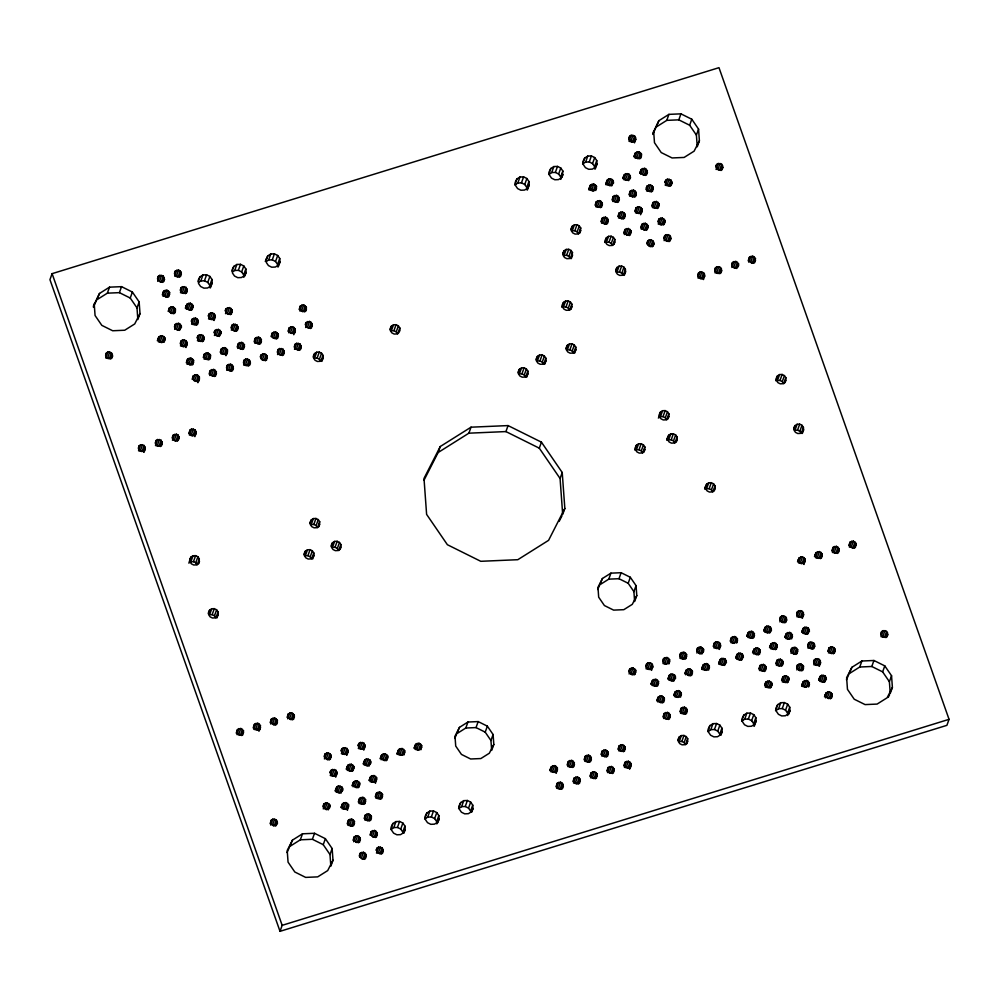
<?xml version="1.0" encoding="UTF-8"?>
<svg xmlns="http://www.w3.org/2000/svg" width="999" height="999" viewBox="0 0 999 999"><rect width="100%" height="100%" fill="white"/><g stroke="black" fill="none" stroke-linecap="round" stroke-linejoin="round"><path stroke-width="1.5" d="M52.098 273.664L49.95 279.67L280.02 931.33L946.902 725.336L949.05 719.33L718.98 67.67L52.098 273.664L282.168 925.336L280.02 931.33M93.357 306.231L99.5 293.456L109.503 287.163L121.541 286.651L132.392 292.045L139.148 301.898L139.997 313.574L137.85 319.568L137 307.892L139.148 301.898M93.394 307.23L99.5 293.456M97.353 299.45L107.355 293.169L109.503 287.163M107.355 293.169L119.393 292.645L121.541 286.651M105.582 355.357L106.443 352.959L107.954 351.998L111.413 352.747L112.575 356.006L111.713 358.404M107.954 351.998L105.807 358.004L109.278 358.741L111.413 352.747M107.63 357.917L109.778 351.923M137 307.892L130.245 298.039L132.392 292.045M110.727 359.028L112.437 354.233M157.48 278.696L158.341 276.298L159.852 275.349L163.312 276.086L164.473 279.345L163.611 281.743M157.705 281.343L159.852 275.349M161.676 275.274L159.528 281.268L161.176 282.08L163.312 276.086M162.625 282.38L164.335 277.572M162.313 294.805L163.599 291.209L166.933 290.172L169.605 292.482L168.868 296.653M163.399 295.055L165.11 290.259M162.974 296.253L164.785 296.179L166.933 290.172M174.425 273.464L175.287 271.066L178.621 270.03L181.294 272.34L180.557 276.511M168.581 290.996L166.433 296.99L164.785 296.179M176.798 270.117L174.663 276.111L178.122 276.848L180.27 270.854M167.882 297.277L169.605 292.482M176.473 276.024L178.621 270.03M179.57 277.135L181.294 272.34M157.33 340.696L158.991 336.725L162.325 335.689L164.997 337.999L164.261 342.17M157.705 340.322L158.991 336.725M168.157 311.376L169.455 307.767L172.79 306.743L175.449 309.053L174.725 313.211M160.502 335.776L158.354 341.77L161.826 342.507L163.973 336.513M169.243 311.613L170.966 306.818M160.177 341.683L162.325 335.689M172.79 306.743L170.642 312.737L172.278 313.549L174.425 307.555M180.282 290.022L181.144 287.625L182.655 286.676L186.114 287.412L187.275 290.672L186.413 293.069M182.655 286.676L180.507 292.67L183.966 293.406L186.114 287.412M163.699 341.596L164.997 337.999M173.739 313.848L175.449 309.053M182.33 292.595L184.478 286.601M185.427 293.706L187.138 288.911M174.438 326.735L175.3 324.338L178.634 323.301L181.306 325.612L181.431 327.385L179.121 329.907L177.298 329.982L174.625 327.672L175.3 324.338M174.663 329.383L176.811 323.389M178.634 323.301L176.486 329.308L178.134 330.12L180.282 324.126M185.327 308.167L186.988 304.195L190.322 303.159L192.994 305.469L192.258 309.64M185.702 307.792L186.988 304.195M186.351 309.24L188.499 303.246M179.583 330.407L181.306 325.612M138.337 448.114L139.186 445.716L140.709 444.767L144.168 445.504L145.317 448.763L144.031 452.36M190.322 303.159L188.174 309.153L189.822 309.977L191.97 303.983M198.202 281.656L199.925 276.86L202.959 274.95L206.593 274.8L209.89 276.423L211.925 279.408L212.188 282.954L210.464 287.749M140.709 444.767L138.561 450.761L142.02 451.498L144.168 445.504M198.789 282.218L200.811 280.944L202.959 274.95M140.384 450.686L142.532 444.692M191.271 310.264L192.994 305.469M180.282 343.306L181.144 340.896L182.655 339.947L186.126 340.684L187.275 343.943L185.989 347.552M182.655 339.947L180.519 345.941L183.978 346.69L186.126 340.684M200.811 280.944L204.458 280.794L206.593 274.8M143.469 451.798L145.192 447.003M182.33 345.866L184.478 339.872M191.396 321.503L192.245 319.106L195.592 318.069L198.252 320.379L197.527 324.55M193.769 318.144L191.621 324.151L195.08 324.887L197.228 318.881M209.952 287.762L209.778 285.402L207.742 282.417L209.89 276.423M185.427 346.978L187.15 342.182M193.444 324.063L195.592 318.069M209.778 285.402L211.925 279.408M196.528 325.174L198.252 320.379M155.282 442.882L156.144 440.484L157.655 439.535L161.126 440.272L162.275 443.531L161.413 445.929M157.655 439.535L155.507 445.529L158.978 446.266L161.126 440.272M186.289 362.724L187.575 359.128L190.921 358.092L193.581 360.402L192.857 364.573M157.33 445.454L159.478 439.448M187.375 362.974L189.098 358.166M197.24 338.062L198.102 335.664L199.613 334.715L203.072 335.452L204.233 338.711L203.371 341.109M186.95 364.173L188.774 364.086L190.921 358.092M199.613 334.715L197.465 340.709L200.936 341.446L203.072 335.452M160.427 446.553L162.15 441.758M192.557 358.903L190.409 364.91L188.774 364.086M199.288 340.634L201.436 334.64M208.341 316.258L209.203 313.861L210.714 312.912L214.186 313.649L215.334 316.908L214.048 320.504M191.858 365.197L193.581 360.402M210.714 312.912L208.566 318.906L212.038 319.643L214.186 313.649M210.389 318.831L212.537 312.837M202.385 341.745L204.096 336.938M192.145 379.283L193.431 375.686L196.766 374.662L199.425 376.96L198.701 381.131M213.486 319.942L215.21 315.147M172.24 437.649L173.089 435.252L176.436 434.215L178.072 435.027L179.221 438.299L178.421 439.86L175.087 440.896L172.427 438.586L173.089 435.252M193.219 379.533L194.942 374.737M232.105 271.179L233.828 266.383L236.863 264.473L240.497 264.323L243.793 265.959L245.829 268.943L246.091 272.477L244.805 276.074M172.465 440.297L174.613 434.29M196.766 374.662L194.618 380.656L196.266 381.468L198.401 375.474M203.247 357.48L204.533 353.883L207.867 352.859L210.539 355.169L209.802 359.328M232.692 271.74L234.715 270.479L236.863 264.473M176.436 434.215L174.288 440.209L175.924 441.034L178.072 435.027M204.333 357.729L206.044 352.934M214.186 332.829L215.047 330.432L218.381 329.395L221.054 331.705L221.179 333.479L218.868 336.001L215.397 335.264L214.248 332.005L215.047 330.432M203.896 358.928L205.719 358.853L207.867 352.859M197.715 381.768L199.425 376.96M214.423 335.477L216.558 329.483M197.902 382.704L199.563 378.733M234.715 270.479L238.361 270.317L240.497 264.323M177.372 441.321L179.096 436.526M209.515 353.671L207.367 359.665L205.719 358.853M218.381 329.395L216.234 335.402L217.882 336.213L220.03 330.219M225.299 311.026L226.149 308.629L229.495 307.592L232.155 309.902L231.431 314.073M208.816 359.965L210.539 355.169M225.524 313.674L227.672 307.68M243.856 277.297L243.681 274.937L241.646 271.953L243.793 265.959M229.495 307.592L227.347 313.599L228.983 314.41L231.131 308.416M219.33 336.501L221.054 331.705M243.681 274.937L245.829 268.943M209.091 374.051L210.377 370.454L213.711 369.418L216.383 371.728L215.647 375.899M230.432 314.697L232.155 309.902M188.761 433.603L190.047 430.007L191.558 429.058L195.03 429.795L196.179 433.054L194.892 436.65M209.753 375.499L211.888 369.505M191.558 429.058L189.41 435.052L192.882 435.789L195.03 429.795M213.711 369.418L211.563 375.424L213.212 376.236L215.359 370.242M220.192 352.247L221.478 348.651L224.825 347.615L227.485 349.925L226.761 354.096M191.234 434.977L193.381 428.983M223.002 347.702L220.854 353.696L224.313 354.433L226.461 348.439M231.144 327.597L232.005 325.199L233.516 324.238L236.975 324.975L238.137 328.234L237.275 330.644M214.66 376.523L216.383 371.728M222.677 353.621L224.825 347.615M231.368 330.232L233.516 324.238M194.33 436.088L196.054 431.293M235.339 324.163L233.192 330.157L234.84 330.981L236.975 324.975M225.762 354.732L227.485 349.925M225.949 355.669L227.61 351.698M236.288 331.268L237.999 326.473M226.473 367.62L227.335 365.222L230.669 364.185L233.329 366.496L232.605 370.666M265.272 261.451L267.732 255.906L270.766 254.008L274.4 253.846L277.697 255.482L279.732 258.466L279.995 262L278.271 266.795M226.698 370.254L228.846 364.26M266.009 260.714L267.732 255.906M230.669 364.185L228.521 370.179L230.17 371.004L232.305 364.997M237.15 347.015L238.436 343.419L241.77 342.382L244.443 344.692L243.706 348.863M266.596 261.276L268.619 260.002L270.766 254.008M237.799 348.464L239.947 342.457M241.77 342.382L239.623 348.376L241.271 349.2L243.419 343.206M231.618 371.291L233.329 366.496M268.619 260.002L272.265 259.84L274.4 253.846M242.72 349.488L244.443 344.692M277.759 266.82L277.585 264.46L275.549 261.476L277.697 255.482M277.585 264.46L279.732 258.466M243.419 362.375L244.28 359.977L245.791 359.028L249.263 359.765L250.412 363.024L249.55 365.422M245.791 359.028L243.656 365.022L247.115 365.759L249.263 359.765M245.467 364.947L247.615 358.953M254.096 341.77L255.382 338.174L258.729 337.15L261.388 339.46L260.664 343.619M254.757 343.219L256.905 337.225M258.729 337.15L256.581 343.144L258.217 343.956L260.364 337.962M248.564 366.059L250.287 361.263M259.665 344.255L261.388 339.46M260.377 357.142L261.238 354.745L264.573 353.708L267.233 356.019L266.508 360.189M261.026 358.591L262.749 353.796M189.211 561.888L190.934 557.08L193.044 555.756L195.604 555.644L197.902 556.78L199.325 558.878L198.651 563.748M264.573 353.708L262.425 359.715L264.073 360.527L266.209 354.533M271.054 336.538L272.34 332.942L275.674 331.918L278.346 334.215L277.61 338.386M188.786 563.086L190.896 561.75L193.044 555.756M272.14 336.788L273.851 331.993M190.896 561.75L193.456 561.638L195.604 555.644M275.674 331.918L273.526 337.912L275.175 338.723L277.322 332.729M265.522 360.814L267.233 356.019M199.325 558.878L197.19 564.872L195.754 562.787L197.902 556.78M276.623 339.023L278.346 334.215M277.322 351.91L278.184 349.513L279.695 348.551L283.167 349.288L284.315 352.56L283.454 354.957M277.56 354.558L279.695 348.551M281.518 348.476L279.37 354.47L281.019 355.294L283.167 349.288M287.999 331.306L289.285 327.709L292.632 326.673L295.292 328.983L294.568 333.154M288.661 332.754L290.809 326.748M292.632 326.673L290.484 332.667L292.12 333.491L294.268 327.497M282.467 355.582L284.191 350.786M299.101 309.503L300.399 305.906L303.733 304.87L306.393 307.18L305.669 311.351M300.187 309.752L301.91 304.957M299.762 310.951L301.586 310.876L303.733 304.87M293.569 333.778L295.292 328.983M293.756 334.727L295.417 330.756M305.369 305.694L303.221 311.688L301.586 310.876M304.683 311.975L306.393 307.18M294.28 346.665L295.142 344.268L296.653 343.319L300.112 344.056L301.273 347.315L300.412 349.712M294.505 349.313L296.653 343.319M298.476 343.244L296.328 349.238L297.977 350.05L300.112 344.056M305.382 324.862L306.243 322.465L309.578 321.441L312.25 323.751L311.513 327.909M305.607 327.51L307.754 321.516M299.425 350.349L301.136 345.554M309.578 321.441L307.43 327.435L309.078 328.246L311.226 322.252M208.354 613.686L209.64 610.089L211.763 608.753L214.31 608.653L216.608 609.79L218.044 611.875L218.232 614.36L216.933 617.956M310.527 328.546L312.25 323.751M211.763 608.753L209.615 614.76L212.163 614.647L214.473 615.784L215.896 617.882L218.044 611.875M212.163 614.647L214.31 608.653M214.473 615.784L216.608 609.79M313.299 357.142L314.598 353.546L316.708 352.21L319.268 352.098L321.566 353.246L322.989 355.332L323.177 357.804L321.89 361.401M316.708 352.21L314.56 358.204L317.12 358.092L319.418 359.24L320.854 361.326L322.989 355.332M317.12 358.092L319.268 352.098M319.418 359.24L321.566 353.246M310.002 523.501L311.288 519.905L313.411 518.568L315.959 518.469L318.256 519.605L319.692 521.69L319.006 526.573M236.214 733.104L237.5 729.507L240.834 728.471L243.506 730.781L242.769 734.952M313.411 518.568L311.263 524.575L313.811 524.463L316.109 525.599L317.545 527.697L319.692 521.69M237.3 733.341L239.011 728.546M236.863 734.552L238.686 734.465L240.834 728.471M313.811 524.463L315.959 518.469M304.096 554.72L305.382 551.123L307.505 549.787L310.052 549.675L312.362 550.824L313.786 552.909L313.973 555.394L312.687 558.99M242.482 729.282L240.334 735.289L238.686 734.465M307.505 549.787L305.357 555.781L307.917 555.681L310.214 556.818L311.638 558.903L313.786 552.909M316.109 525.599L318.256 519.605M241.783 735.576L243.506 730.781M307.917 555.681L310.052 549.675M390.109 329.745L391.396 326.149L393.519 324.812L396.066 324.7L398.376 325.849L399.8 327.934L399.987 330.407L398.863 332.605L396.74 333.941L394.193 334.053L391.895 332.904L390.459 330.819L390.284 328.346L391.396 326.149M310.214 556.818L312.362 550.824M393.519 324.812L391.371 330.806L393.931 330.694L396.228 331.843L397.652 333.928L399.8 327.934M393.931 330.694L396.066 324.7M253.159 727.859L254.458 724.263L257.792 723.239L260.452 725.549L259.728 729.707M255.969 723.313L253.821 729.307L257.28 730.044L259.428 724.05M396.228 331.843L398.376 325.849M255.644 729.233L257.792 723.239M258.741 730.344L260.452 725.549M258.928 731.28L260.589 727.309M331.218 546.341L332.505 542.744L334.628 541.408L337.175 541.308L339.485 542.445L340.909 544.53L340.234 549.413M334.628 541.408L332.48 547.415L335.04 547.302L337.337 548.439L338.761 550.536L340.909 544.53M270.117 722.627L271.403 719.03L274.737 717.994L277.41 720.304L276.673 724.475M270.766 724.075L272.914 718.081M335.04 547.302L337.175 541.308M274.737 717.994L272.59 724L274.238 724.812L276.386 718.818M337.337 548.439L339.485 542.445M275.687 725.099L277.41 720.304M287.063 717.394L288.361 713.798L291.696 712.762L294.355 715.072L293.631 719.243M287.724 718.843L289.872 712.836M291.696 712.762L289.548 718.756L291.184 719.58L293.331 713.573M292.645 719.867L294.355 715.072M270.067 823.688L271.366 820.079L272.877 819.13L276.336 819.867L277.497 823.126L276.698 824.699L273.351 825.736L270.692 823.426L271.366 820.079M270.729 825.124L272.877 819.13M274.7 819.055L272.552 825.049L274.188 825.861L276.336 819.867M275.649 826.161L277.36 821.365M527.472 189.822L529.183 185.027L528.933 181.493L526.885 178.509L523.601 176.873L519.955 177.035L516.92 178.933L514.772 184.94L517.807 183.029L521.453 182.867L524.737 184.503L526.785 187.487L526.948 189.847M517.807 183.029L519.955 177.035M521.453 182.867L523.601 176.873M524.737 184.503L526.885 178.509M287.05 852.572L292.495 840.097L302.497 833.803L314.535 833.291L325.387 838.685L332.143 848.538L332.992 860.214L330.844 866.208L329.995 854.532L332.143 848.538M526.785 187.487L528.933 181.493M324.213 756.293L325.075 753.895L328.409 752.859L331.081 755.169L330.344 759.34M324.438 758.94L326.586 752.934M328.409 752.859L326.261 758.853L327.909 759.677L330.057 753.671M423.976 480.282L438.111 452.535L440.259 446.528L471.029 427.185L508.066 425.586L541.446 442.17L562.225 472.502L564.835 508.429L562.687 514.435L560.077 478.496L562.225 472.502M290.347 846.091L300.349 839.809L302.497 833.803M329.358 759.964L331.081 755.169M330.057 772.851L330.919 770.454L332.43 769.505L335.901 770.241L337.05 773.501L335.764 777.097M332.43 769.505L330.294 775.499L333.753 776.235L335.901 770.241M332.105 775.424L334.253 769.43M341.171 751.048L342.02 748.651L343.544 747.702L347.003 748.438L348.151 751.698L346.865 755.294M549.113 173.264L550.824 168.469L553.858 166.558L557.504 166.408L560.789 168.032L562.837 171.016L562.225 176.96M343.544 747.702L341.396 753.696L344.855 754.432L347.003 748.438M323.052 806.255L323.913 803.858L327.247 802.821L329.92 805.132L330.045 806.905L329.245 808.466L325.911 809.502L323.239 807.192L323.913 803.858M300.349 839.809L312.387 839.285L314.535 833.291M323.276 808.903L325.424 802.896M343.219 753.621L345.367 747.627M335.202 776.535L336.925 771.727M548.676 174.463L551.71 172.552L553.858 166.558M327.247 802.821L325.1 808.815L326.748 809.64L328.896 803.633M346.316 754.732L348.027 749.937M551.71 172.552L555.357 172.402L557.504 166.408M328.196 809.927L329.92 805.132M335.115 790.996L336.775 787.025L338.286 786.063L341.745 786.812L342.907 790.072L340.584 792.594L338.761 792.669L337.125 791.857L335.964 788.586M335.477 790.621L336.775 787.025M338.286 786.063L336.139 792.07L339.598 792.806L341.745 786.812M560.851 179.37L560.689 177.023L558.641 174.038L560.789 168.032M337.962 791.982L340.11 785.988M346.216 769.193L347.877 765.222L351.211 764.185L353.871 766.495L353.147 770.666M346.591 768.818L347.877 765.222M349.388 764.272L347.24 770.266L350.711 771.003L352.847 765.009M438.111 452.535L468.881 433.179L471.029 427.185M560.689 177.023L562.837 171.016M349.063 770.192L351.211 764.185M341.059 793.094L342.769 788.298M358.117 745.816L358.978 743.418L360.489 742.469L363.961 743.206L365.11 746.465L363.823 750.062M329.995 854.532L323.239 844.679L325.387 838.685M360.489 742.469L358.341 748.463L361.813 749.2L363.961 743.206M360.164 748.388L362.312 742.382M352.16 771.29L353.871 766.495M340.959 807.554L342.62 803.583L345.954 802.559L348.626 804.869L347.465 810.226M341.333 807.18L342.62 803.583M344.131 802.634L341.983 808.628L345.454 809.365L347.602 803.371M363.261 749.5L364.985 744.692M343.806 808.553L345.954 802.559M352.06 785.751L353.721 781.78L357.055 780.756L359.727 783.066L358.991 787.224M352.435 785.376L353.721 781.78M353.084 786.825L355.232 780.831M357.055 780.756L354.907 786.75L356.556 787.562L358.703 781.568M346.903 809.665L348.626 804.869M363.161 763.948L364.822 759.989L366.333 759.028L369.805 759.764L370.954 763.024L368.643 765.559L366.82 765.634L364.148 763.323L364.023 761.55M363.536 763.586L364.822 759.989M366.333 759.028L364.198 765.022L367.657 765.771L369.805 759.764M366.009 764.947L368.156 758.953M358.004 787.861L359.727 783.066M583.016 162.787L584.727 157.992L587.762 156.094L591.408 155.931L594.692 157.567L596.74 160.552L596.99 164.086L595.279 168.881M347.177 823.75L348.464 820.154L351.798 819.118L354.47 821.428L353.733 825.599M349.975 819.192L347.839 825.199L351.298 825.936L353.446 819.942M369.106 766.058L370.829 761.263M582.579 163.986L585.614 162.088L587.762 156.094M349.65 825.112L351.798 819.118M358.279 801.947L359.565 798.351L362.912 797.314L365.572 799.625L364.847 803.795M361.089 797.402L358.941 803.396L362.4 804.133L364.548 798.139M585.614 162.088L589.26 161.925L591.408 155.931M352.747 826.223L354.47 821.428M360.764 803.321L362.912 797.314M369.018 780.519L370.679 776.548L374.013 775.524L376.673 777.821L375.512 783.191M369.38 780.144L370.679 776.548M372.19 775.599L370.042 781.593L373.501 782.329L375.649 776.335M594.755 168.906L594.592 166.546L592.544 163.561L594.692 157.567M518.144 372.864L519.43 369.268L521.553 367.932L524.1 367.819L526.398 368.968L527.834 371.054L528.009 373.526L526.723 377.135M363.848 804.42L365.572 799.625M371.865 781.518L374.013 775.524M380.119 758.716L381.78 754.745L385.114 753.721L387.774 756.031L387.05 760.189M380.494 758.341L381.78 754.745M381.143 759.789L383.291 753.795M521.553 367.932L519.405 373.926L521.953 373.826L524.25 374.962L525.686 377.048L527.834 371.054M571.016 229.77L572.315 226.174L574.425 224.837L576.985 224.725L579.283 225.874L580.719 227.959L580.032 232.829M562.787 254.358L564.073 250.761L566.196 249.425L568.743 249.313L571.041 250.462L572.477 252.547L571.366 258.629M353.022 840.309L354.32 836.712L357.654 835.688L360.314 837.999L359.59 842.157M594.592 166.546L596.74 160.552M385.114 753.721L382.967 759.715L384.615 760.526L386.75 754.532M574.425 224.837L572.277 230.831L574.837 230.719L577.135 231.868L578.571 233.953L580.719 227.959M353.683 841.757L355.831 835.763M374.962 782.629L376.673 777.821M566.196 249.425L564.048 255.419L566.595 255.319L568.893 256.456L570.329 258.541L572.477 252.547M521.953 373.826L524.1 367.819M588.836 189.036L590.496 185.065L593.831 184.028L596.503 186.338L595.766 190.509M588.786 189.86L590.496 185.065M357.654 835.688L355.507 841.682L357.142 842.494L359.29 836.5M364.136 818.518L365.422 814.909L368.756 813.885L371.416 816.195L370.691 820.354M574.837 230.719L576.985 224.725M566.595 255.319L568.743 249.313M592.007 184.116L589.86 190.11L593.331 190.846L595.479 184.852M366.933 813.96L364.785 819.954L368.256 820.691L370.392 814.697M386.064 760.826L387.774 756.031M524.25 374.962L526.398 368.968M591.683 190.022L593.831 184.028M366.608 819.879L368.756 813.885M577.135 231.868L579.283 225.874M358.604 842.794L360.314 837.999M375.237 796.715L376.523 793.119L379.857 792.082L382.53 794.392L381.793 798.563M468.881 433.179L505.919 431.58L508.066 425.586M568.893 256.456L571.041 250.462M378.034 792.157L375.886 798.164L379.358 798.9L381.506 792.894M595.217 189.935L596.503 186.338M377.709 798.076L379.857 792.082M369.705 820.991L371.416 816.195M536.138 359.952L537.437 356.356L539.547 355.02L542.107 354.92L544.405 356.056L545.829 358.142L546.016 360.627L544.73 364.223M359.303 855.681L360.164 853.283L363.499 852.247L366.171 854.557L365.434 858.728M539.547 355.02L537.4 361.026L539.959 360.914L542.257 362.05L543.693 364.148L545.829 358.142M359.965 857.13L361.675 852.322M397.065 753.483L398.726 749.512L402.06 748.476L404.732 750.786L403.996 754.957M380.806 799.188L382.53 794.392M397.015 754.307L398.726 749.512M400.237 748.563L398.102 754.557L401.561 755.294L403.708 749.3M363.499 852.247L361.351 858.241L362.999 859.065L365.147 853.071M595.054 205.22L596.341 201.623L599.687 200.599L602.347 202.909L601.623 207.068M369.98 835.077L371.266 831.48L374.6 830.444L377.272 832.754L376.536 836.925M539.959 360.914L542.107 354.92M597.864 200.674L595.716 206.668L599.175 207.405L601.323 201.411M371.066 835.326L372.777 830.531M399.912 754.482L402.06 748.476M597.539 206.593L599.687 200.599M561.775 307.18L563.498 302.385L565.609 301.049L568.169 300.936L570.466 302.073L571.903 304.171L571.216 309.041M605.794 183.791L607.454 179.82L608.965 178.871L612.424 179.608L613.586 182.867L611.263 185.389L609.44 185.477L606.78 183.167L606.643 181.393M374.6 830.444L372.452 836.45L374.101 837.262L376.248 831.268M542.257 362.05L544.405 356.056M605.731 184.628L607.454 179.82M364.448 859.352L366.171 854.557M608.965 178.871L606.818 184.865L610.277 185.614L612.424 179.608M403.446 754.382L404.732 750.786M565.609 301.049L563.461 307.043L566.021 306.93L568.319 308.079L569.755 310.165L571.903 304.171M608.641 184.79L610.789 178.796M600.636 207.705L602.347 202.909M375.549 837.549L377.272 832.754M566.021 306.93L568.169 300.936M611.738 185.901L613.448 181.106M568.319 308.079L570.466 302.073M628.796 138.624L629.657 136.226L631.168 135.277L634.64 136.014L635.789 139.273L634.502 142.869M631.168 135.277L629.02 141.271L632.492 142.008L634.64 136.014M600.911 221.79L602.197 218.194L605.531 217.158L608.191 219.468L607.467 223.639M376.261 850.449L377.11 848.039L378.633 847.09L382.093 847.826L383.241 851.086L382.392 853.483M601.985 222.04L603.708 217.245M630.844 141.184L632.991 135.19M376.486 853.084L378.633 847.09M414.023 748.239L415.684 744.28L419.018 743.244L421.678 745.554L420.954 749.725M414.398 747.876L415.684 744.28M601.56 223.239L603.384 223.164L605.531 217.158M417.195 743.318L415.047 749.325L418.519 750.062L420.654 744.055M380.457 847.015L378.309 853.009L379.945 853.82L382.093 847.826M612.012 199.987L613.299 196.391L616.633 195.354L619.305 197.665L618.568 201.835M613.099 200.237L614.81 195.442M633.94 142.295L635.664 137.5M416.87 749.238L419.018 743.244M607.167 217.982L605.032 223.976L603.384 223.164M612.662 201.436L614.485 201.361L616.633 195.354M606.48 224.263L608.191 219.468M622.739 178.559L624.4 174.588L625.911 173.639L629.382 174.375L630.531 177.635L629.732 179.208L626.398 180.232L623.726 177.934L623.601 176.161M623.114 178.184L624.4 174.588M381.393 854.12L383.117 849.325M391.196 828.296L392.919 823.501L395.941 821.59L399.588 821.44L402.872 823.064L404.92 826.048L405.182 829.595L403.896 833.191M625.911 173.639L623.763 179.633L627.235 180.369L629.382 174.375M618.281 196.179L616.133 202.173L614.485 201.361M420.392 749.15L421.678 745.554M625.586 179.558L627.734 173.564M390.771 829.495L393.793 827.584L395.941 821.59M617.582 202.46L619.305 197.665M633.841 156.756L635.501 152.785L638.836 151.761L641.508 154.071L640.771 158.229M634.215 156.381L635.501 152.785M566.071 348.876L567.357 345.279L569.48 343.943L572.027 343.831L574.325 344.98L575.761 347.065L575.948 349.538L574.65 353.134M637.012 151.836L634.877 157.83L638.336 158.566L640.484 152.572M604.732 242.47L606.455 237.675L608.566 236.338L611.126 236.226L613.423 237.375L614.86 239.46L614.173 244.33M569.48 343.943L567.332 349.937L569.88 349.825L572.19 350.974L573.613 353.059L575.761 347.065M608.566 236.338L606.418 242.332L608.978 242.22L611.276 243.369L612.712 245.454L614.86 239.46M636.7 157.755L638.836 151.761M628.683 180.669L630.406 175.861M393.793 827.584L397.44 827.434L399.588 821.44M569.88 349.825L572.027 343.831M617.857 216.558L619.143 212.962L622.477 211.925L625.149 214.236L624.412 218.406M608.978 242.22L611.126 236.226M618.943 216.795L620.654 212M639.785 158.866L641.508 154.071M404.92 826.048L402.772 832.042L400.736 829.058L402.872 823.064M572.19 350.974L574.325 344.98M611.276 243.369L613.423 237.375M618.518 217.994L620.342 217.919L622.477 211.925M628.958 194.755L630.244 191.159L633.591 190.122L636.251 192.432L635.526 196.603M560.077 478.496L539.298 448.176L541.446 442.17M630.044 195.005L631.768 190.197M624.125 212.737L621.977 218.744L620.342 217.919M652.772 133.429L658.915 120.654L668.918 114.373L680.943 113.849L691.795 119.243L698.551 129.096L699.4 140.772L697.252 146.778L696.403 135.09L698.551 129.096M623.426 219.031L625.149 214.236M629.62 196.204L631.443 196.116L633.591 190.122M639.697 173.327L641.358 169.355L644.692 168.319L647.352 170.629L646.628 174.8M640.059 172.952L641.358 169.355M652.797 134.44L658.915 120.654M640.721 174.4L642.869 168.406M635.227 190.946L633.079 196.94L631.443 196.116M634.54 197.228L636.251 192.432M644.692 168.319L642.544 174.326L644.18 175.137L646.328 169.143M623.701 233.117L624.999 229.52L628.334 228.484L630.993 230.794L630.269 234.965M624.363 234.565L626.51 228.571M645.641 175.424L647.352 170.629M656.768 126.661L666.77 120.367L668.918 114.373M628.334 228.484L626.186 234.49L627.822 235.302L629.969 229.308M634.815 211.313L636.101 207.717L639.435 206.693L642.095 209.003L641.37 213.162M637.612 206.768L635.464 212.762L638.935 213.499L641.071 207.505M615.684 271.079L616.982 267.482L619.093 266.159L621.653 266.046L623.95 267.183L625.386 269.28L625.561 271.753L624.275 275.349M637.287 212.687L639.435 206.693M629.283 235.602L630.993 230.794M645.916 189.51L647.202 185.914L650.536 184.89L653.209 187.2L652.472 191.358M619.093 266.159L616.945 272.153L619.505 272.04L621.803 273.189L623.239 275.274L625.386 269.28M647.002 189.76L648.713 184.965M646.565 190.959L648.388 190.884L650.536 184.89M619.505 272.04L621.653 266.046M640.384 213.798L642.095 209.003M640.571 214.735L642.232 210.764M425.099 817.819L426.823 813.024L429.845 811.113L433.491 810.963L436.775 812.599L438.823 815.584L439.085 819.118L437.799 822.714M652.185 185.702L650.037 191.696L648.388 190.884M621.803 273.189L623.95 267.183M454.77 738.386L459.478 727.359L467.957 722.027L478.171 721.59L487.362 726.161L493.094 734.515L493.806 744.417L491.67 750.411L490.946 740.509L493.094 734.515M424.675 819.018L427.697 817.12L429.845 811.113M651.485 191.995L653.209 187.2M666.77 120.367L678.808 119.843L680.943 113.849M640.659 227.884L641.945 224.288L645.279 223.252L647.951 225.562L647.215 229.733M641.308 229.333L643.456 223.326M427.697 817.12L431.343 816.957L433.491 810.963M645.279 223.252L643.131 229.246L644.78 230.07L646.927 224.076M651.76 206.081L653.046 202.485L656.38 201.448L659.053 203.759L658.316 207.929M457.33 733.353L465.809 728.021L467.957 722.027M654.557 201.536L652.422 207.53L655.881 208.267L658.029 202.273M436.85 823.938L436.675 821.578L434.64 818.593L436.775 812.599M654.233 207.455L656.38 201.448M646.228 230.357L647.951 225.562M664.984 182.555L665.846 180.157L667.357 179.208L670.829 179.945L671.977 183.204L671.116 185.602M436.675 821.578L438.823 815.584M667.357 179.208L665.209 185.202L668.681 185.939L670.829 179.945M657.33 208.554L659.053 203.759M667.032 185.127L669.18 179.133M646.94 243.244L647.789 240.846L649.313 239.897L652.772 240.634L653.92 243.893L653.071 246.291M696.403 135.09L689.647 125.237L691.795 119.243M647.589 244.693L649.313 239.897M465.809 728.021L476.024 727.584L478.171 721.59M651.136 239.822L648.988 245.816L650.624 246.628L652.772 240.634M670.129 186.239L671.852 181.431M658.041 221.441L658.903 219.043L662.237 218.019L664.897 220.329L664.173 224.488M660.414 218.094L658.266 224.088L661.725 224.825L663.873 218.831M660.089 224.013L662.237 218.019M652.072 246.928L653.796 242.133M663.186 225.125L664.897 220.329M490.946 740.509L485.214 732.155L487.362 726.161M459.003 807.354L460.726 802.547L463.748 800.649L467.395 800.486L470.679 802.122L472.727 805.107L472.989 808.641L471.703 812.237M663.885 238.012L664.747 235.614L666.258 234.665L669.73 235.402L670.878 238.661L670.017 241.059M458.578 808.553L461.6 806.643L463.748 800.649M664.11 240.659L666.258 234.665M668.081 234.578L665.933 240.584L667.582 241.396L669.73 235.402M461.6 806.643L465.247 806.48L467.395 800.486M669.03 241.683L670.754 236.888M472.727 805.107L470.579 811.101L468.543 808.116L470.679 802.122M715.846 166.845L716.708 164.448L718.219 163.499L721.678 164.236L722.839 167.495L721.977 169.892M716.071 169.493L718.219 163.499M720.042 163.424L717.894 169.418L719.53 170.23L721.678 164.236M720.991 170.529L722.702 165.722M634.752 449.975L636.475 445.179L638.586 443.843L641.146 443.731L643.443 444.88L644.879 446.965L644.193 451.848M697.739 275.324L698.601 272.927L700.112 271.965L703.583 272.702L704.732 275.974L703.446 279.57M638.586 443.843L636.438 449.837L638.998 449.737L641.296 450.874L642.732 452.959L644.879 446.965M700.112 271.965L697.964 277.972L701.435 278.709L703.583 272.702M699.787 277.884L701.935 271.89M638.998 449.737L641.146 443.731M641.296 450.874L643.443 444.88M702.884 278.996L704.595 274.201M658.778 416.833L660.489 412.038L662.612 410.701L665.159 410.601L667.469 411.738L668.893 413.823L668.219 418.706M597.739 589.51L602.447 578.483L610.926 573.151L621.128 572.714L630.332 577.285L636.051 585.639L636.775 595.541L634.627 601.535L633.903 591.633L636.051 585.639M658.341 418.032L660.464 416.708L662.612 410.701M714.697 270.08L715.546 267.682L717.07 266.733L720.529 267.47L721.678 270.729L720.816 273.127M660.464 416.708L663.011 416.595L665.159 410.601M717.07 266.733L714.922 272.727L718.381 273.464L720.529 267.47M716.745 272.652L718.88 266.658M668.893 413.823L666.745 419.83L665.322 417.732L667.469 411.738M600.299 584.477L608.778 579.145L610.926 573.151M719.829 273.763L721.553 268.968M666.695 439.822L668.681 435.227L670.804 433.903L673.351 433.791L675.649 434.927L677.085 437.025L676.398 441.895M666.957 440.022L668.681 435.227M549.762 770.616L551.423 766.645L554.757 765.609L557.43 767.919L556.268 773.288M550.137 770.241L551.423 766.645M608.778 579.145L618.98 578.708L621.128 572.714M670.804 433.903L668.656 439.897L671.203 439.785L673.501 440.921L674.937 443.019L677.085 437.025M731.643 264.847L732.504 262.45L735.838 261.413L738.498 263.724L738.636 265.497L737.836 267.07L734.49 268.094L731.83 265.784L732.504 262.45M552.934 765.696L550.786 771.69L554.258 772.427L556.406 766.433M731.867 267.495L734.015 261.501M671.203 439.785L673.351 433.791M552.609 771.615L554.757 765.609M735.838 261.413L733.691 267.42L735.339 268.232L737.487 262.238M673.501 440.921L675.649 434.927M555.706 772.714L557.43 767.919M736.787 268.519L738.498 263.724M633.903 591.633L628.184 583.279L630.332 577.285M555.981 786.812L557.267 783.204L560.601 782.18L563.274 784.49L562.537 788.661M558.778 782.254L556.63 788.248L560.102 788.998L562.25 782.991M558.453 788.174L560.601 782.18M567.082 765.009L568.369 761.413L571.715 760.376L574.375 762.687L573.651 766.857M748.164 260.814L749.45 257.218L752.784 256.181L755.456 258.491L754.72 262.662M569.892 760.451L567.744 766.458L571.203 767.195L573.351 761.188M748.825 262.262L750.973 256.256M569.567 766.37L571.715 760.376M561.55 789.285L563.274 784.49M752.784 256.181L750.649 262.175L752.284 262.999L754.432 256.993M572.652 767.482L574.375 762.687M753.733 263.286L755.456 258.491M572.939 781.568L574.225 777.971L577.559 776.947L580.219 779.245L579.495 783.416M575.736 777.022L573.588 783.016L577.06 783.753L579.195 777.759M575.412 782.941L577.559 776.947M584.04 759.764L585.327 756.168L588.661 755.144L591.333 757.454L590.596 761.613M586.838 755.219L584.69 761.213L588.161 761.95L590.309 755.956M578.508 784.053L580.219 779.245M586.513 761.138L588.661 755.144M589.61 762.249L591.333 757.454M589.885 776.335L591.171 772.739L594.505 771.703L597.177 774.013L596.44 778.184M590.971 776.585L592.682 771.79M628.883 671.365L629.732 668.968L633.079 667.931L635.739 670.242L635.014 674.412M629.108 674.013L631.256 668.019M590.534 777.784L592.357 777.709L594.505 771.703M600.986 754.532L602.272 750.936L605.619 749.899L608.279 752.21L607.554 756.38M633.079 667.931L630.931 673.938L632.567 674.75L634.715 668.756M602.072 754.782L603.796 749.987M596.153 772.527L594.005 778.521L592.357 777.709M601.648 755.981L603.471 755.906L605.619 749.899M595.454 778.808L597.177 774.013M634.028 675.037L635.739 670.242M607.255 750.724L605.107 756.718L603.471 755.906M606.555 757.017L608.279 752.21M704.645 488.736L706.63 484.14L708.741 482.804L711.3 482.692L713.598 483.828L715.034 485.926L714.347 490.796M704.907 488.936L706.63 484.14M708.741 482.804L706.593 488.798L709.153 488.686L711.45 489.835L712.886 491.92L715.034 485.926M606.83 771.103L608.129 767.507L611.463 766.47L614.123 768.78L613.398 772.951M607.916 771.34L609.64 766.545M709.153 488.686L711.3 482.692M645.829 666.133L646.69 663.736L648.201 662.774L651.673 663.511L652.822 666.783L651.535 670.379M648.201 662.774L646.053 668.781L649.525 669.517L651.673 663.511M607.492 772.539L609.315 772.464L611.463 766.47M617.944 749.3L619.23 745.704L622.564 744.667L625.237 746.977L624.5 751.148M711.45 489.835L713.598 483.828M647.876 668.693L650.024 662.699M619.03 749.55L620.741 744.742M613.099 767.282L610.951 773.288L609.315 772.464M618.593 750.749L620.416 750.661L622.564 744.667M612.412 773.576L614.123 768.78M650.973 669.805L652.697 665.009M624.213 745.491L622.065 751.485L620.416 750.661M623.513 751.772L625.237 746.977M650.873 684.265L652.534 680.294L655.881 679.27L658.541 681.58L657.817 685.739M651.248 683.89L652.534 680.294M654.058 679.345L651.91 685.339L655.369 686.076L657.517 680.082M623.788 765.858L625.074 762.262L628.408 761.238L631.081 763.548L630.344 767.707M626.585 761.313L624.437 767.307L627.909 768.044L630.057 762.05M653.733 685.264L655.881 679.27M662.787 660.888L663.636 658.491L666.982 657.467L669.642 659.777L668.918 663.935M665.159 657.542L663.011 663.536L666.47 664.273L668.618 658.279M626.261 767.232L628.408 761.238M656.818 686.375L658.541 681.58M664.834 663.461L666.982 657.467M629.358 768.343L631.081 763.548M629.545 769.28L631.206 765.309M668.356 663.373L669.642 659.777M656.73 700.836L658.391 696.865L661.725 695.828L664.385 698.139L663.661 702.309M657.092 700.461L658.391 696.865M657.754 701.91L659.902 695.903M661.725 695.828L659.577 701.822L661.213 702.647L663.361 696.653M667.832 679.033L669.492 675.062L671.003 674.113L674.475 674.849L675.624 678.109L673.301 680.631L671.49 680.706L669.842 679.894L668.693 676.635M668.206 678.658L669.492 675.062M775.736 380.706L777.459 375.911L779.582 374.575L782.13 374.463L784.427 375.612L785.863 377.697L785.189 382.567M671.003 674.113L668.855 680.107L672.327 680.843L674.475 674.849M779.582 374.575L777.434 380.569L779.982 380.457L782.279 381.606L783.716 383.691L785.863 377.697M670.679 680.032L672.827 674.025M662.674 702.934L664.385 698.139M679.732 655.656L680.594 653.259L683.928 652.222L686.6 654.532L685.863 658.703M682.105 652.31L679.957 658.304L683.428 659.04L685.576 653.046M779.982 380.457L782.13 374.463M681.78 658.229L683.928 652.222M673.776 681.131L675.486 676.335M782.279 381.606L784.427 375.612M662.949 717.02L664.235 713.423L667.569 712.399L670.242 714.71L669.505 718.868M664.035 717.27L665.746 712.474M684.877 659.34L686.6 654.532M663.598 718.468L665.421 718.393L667.569 712.399M673.676 695.591L675.336 691.62L678.671 690.596L681.343 692.906L680.606 697.065M674.05 695.217L675.336 691.62M676.847 690.671L674.7 696.665L678.171 697.402L680.319 691.408M669.218 713.211L667.07 719.205L665.421 718.393M676.523 696.59L678.671 690.596M668.518 719.505L670.242 714.71M684.777 673.788L686.438 669.829L689.785 668.793L692.444 671.103L691.72 675.274M685.152 673.426L686.438 669.829M685.814 674.862L687.961 668.868M689.785 668.793L687.637 674.787L689.273 675.611L691.42 669.605M680.057 696.503L681.343 692.906M696.69 650.424L697.539 648.026L700.886 646.99L703.546 649.3L703.671 651.073L702.871 652.634L699.537 653.671L696.877 651.36L697.539 648.026M696.915 653.071L699.063 647.065M700.886 646.99L698.738 652.984L700.374 653.808L702.522 647.814M690.721 675.898L692.444 671.103M679.894 711.788L681.181 708.191L684.527 707.155L687.187 709.465L686.463 713.636M682.704 707.242L680.556 713.236L684.015 713.973L686.163 707.979M701.835 654.095L703.546 649.3M682.379 713.161L684.527 707.155M685.476 714.26L687.187 709.465M701.735 668.556L703.396 664.585L706.73 663.561L709.39 665.871L708.666 670.029M701.673 669.38L703.396 664.585M704.907 663.636L702.759 669.63L706.231 670.366L708.378 664.372M678.021 740.509L679.308 736.912L681.43 735.576L683.978 735.464L686.276 736.613L687.712 738.698L687.037 743.581M704.582 669.555L706.73 663.561M681.43 735.576L679.283 741.57L681.83 741.47L684.128 742.607L685.564 744.692L687.712 738.698M713.211 646.378L714.497 642.782L716.008 641.833L719.48 642.569L720.629 645.829L719.342 649.425M716.008 641.833L713.86 647.827L717.332 648.563L719.48 642.569M681.83 741.47L683.978 735.464M793.718 429.195L795.004 425.599L797.127 424.275L799.675 424.163L801.972 425.299L803.408 427.397L803.583 429.87L802.297 433.466M715.684 647.752L717.831 641.758M708.104 669.467L709.39 665.871M797.127 424.275L794.979 430.269L797.527 430.157L799.824 431.306L801.26 433.391L803.408 427.397M684.128 742.607L686.276 736.613M718.781 648.863L720.504 644.068M797.527 430.157L799.675 424.163M799.824 431.306L801.972 425.299M718.681 663.324L720.341 659.352L721.865 658.403L725.324 659.14L726.473 662.399L724.163 664.922L722.339 664.997L719.68 662.687L719.542 660.926M718.631 664.148L720.341 659.352M721.865 658.403L719.717 664.397L723.176 665.134L725.324 659.14M721.54 664.323L723.688 658.316M730.157 641.146L731.443 637.549L734.789 636.525L737.449 638.823L736.725 642.994M732.966 636.6L730.818 642.594L734.277 643.331L736.425 637.337M732.642 642.519L734.789 636.525M724.625 665.421L726.348 660.626M736.163 642.432L737.449 638.823M709.914 725.574L707.767 731.58L710.801 729.67L714.447 729.507L717.732 731.143L719.779 734.128L721.915 728.134L719.879 725.149L716.595 723.513L712.949 723.676L709.914 725.574L708.316 728.721L708.578 732.255L710.614 735.239L713.898 736.875L717.544 736.713L720.579 734.814L722.177 731.668L721.915 728.134M735.639 658.079L737.299 654.12L738.81 653.159L742.282 653.895L743.431 657.167L741.108 659.69L739.285 659.765L737.649 658.94L736.5 655.681M736.013 657.717L737.299 654.12M710.801 729.67L712.949 723.676M738.81 653.159L736.663 659.165L740.134 659.902L742.282 653.895M738.486 659.078L740.634 653.084M746.74 636.288L748.401 632.317L751.735 631.281L754.407 633.591L753.671 637.762M747.115 635.913L748.401 632.317M714.447 729.507L716.595 723.513M749.912 631.356L747.764 637.362L751.236 638.099L753.383 632.105M741.583 660.189L743.293 655.394M749.587 637.275L751.735 631.281M717.732 731.143L719.879 725.149M752.684 638.386L754.407 633.591M720.891 735.264L722.177 731.668M752.584 652.846L754.245 648.875L757.592 647.851L760.251 650.162L759.527 654.32M752.959 652.472L754.245 648.875M753.621 653.92L755.768 647.926M757.592 647.851L755.444 653.846L757.08 654.657L759.228 648.663M763.698 631.043L765.346 627.072L766.87 626.123L770.329 626.86L771.478 630.119L770.679 631.693L767.344 632.729L764.685 630.419L764.547 628.646M764.06 630.681L765.346 627.072M766.87 626.123L764.722 632.117L768.181 632.854L770.329 626.86M766.545 632.042L768.693 626.048M758.528 654.957L760.251 650.162M769.642 633.154L771.353 628.359M758.803 669.043L760.102 665.446L763.436 664.41L766.096 666.72L765.371 670.891M797.527 561.813L799.188 557.842L802.522 556.805L805.194 559.115L804.033 564.485M797.901 561.438L799.188 557.842M759.889 669.293L761.613 664.497M754.357 725.998L756.081 721.203L755.818 717.657L753.783 714.672L750.499 713.049L746.852 713.199L743.818 715.109L741.67 721.103L744.705 719.193L748.351 719.043L751.635 720.679L753.683 723.663L753.845 726.011M800.699 556.88L798.551 562.887L802.022 563.623L804.17 557.617M759.465 670.491L761.288 670.404L763.436 664.41M769.542 647.614L771.203 643.643L774.537 642.607L777.197 644.917L776.473 649.088M779.695 619.268L780.544 616.87L782.067 615.921L785.526 616.658L786.675 619.917L785.826 622.315M769.917 647.24L771.203 643.643M800.374 562.799L802.522 556.805M744.705 719.193L746.852 713.199M779.919 621.915L782.067 615.921M772.714 642.694L770.566 648.688L774.038 649.425L776.186 643.431M765.072 665.234L762.924 671.228L761.288 670.404M783.89 615.846L781.742 621.84L783.378 622.652L785.526 616.658M772.389 648.613L774.537 642.607M764.385 671.515L766.096 666.72M803.471 563.911L805.194 559.115M748.351 719.043L750.499 713.049M784.839 622.951L786.55 618.144M775.486 649.712L777.197 644.917M751.635 720.679L753.783 714.672M764.66 685.601L765.946 682.005L769.28 680.981L771.952 683.291L771.216 687.449M767.457 681.056L765.309 687.05L768.78 687.787L770.928 681.793M753.683 723.663L755.818 717.657M767.132 686.975L769.28 680.981M784.739 637.412L786.4 633.441L789.734 632.404L792.394 634.715L791.67 638.885M785.114 637.037L786.4 633.441M775.761 663.811L777.047 660.202L780.381 659.178L783.054 661.488L782.317 665.646M814.485 556.568L816.146 552.597L819.48 551.573L822.14 553.883L821.415 558.041M814.847 556.193L816.146 552.597M787.911 632.479L785.763 638.486L789.235 639.223L791.383 633.216M778.558 659.253L776.41 665.247L779.882 665.983L782.03 659.989M817.657 551.648L815.509 557.642L818.968 558.379L821.116 552.385M787.587 638.398L789.734 632.404M778.233 665.172L780.381 659.178M770.229 688.086L771.952 683.291M796.64 614.035L797.502 611.638L799.013 610.689L802.484 611.425L803.633 614.685L802.347 618.281M817.332 557.567L819.48 551.573M799.013 610.689L796.865 616.683L800.336 617.419L802.484 611.425M798.688 616.595L800.836 610.601M791.108 638.311L792.394 634.715M781.33 666.283L783.054 661.488M820.429 558.678L822.14 553.883M801.785 617.707L803.508 612.911M790.808 650.749L791.658 648.351L795.004 647.315L797.664 649.625L796.927 653.796M791.033 653.383L793.181 647.389M781.605 680.369L782.891 676.773L786.238 675.736L788.898 678.046L788.174 682.217M784.415 675.824L782.267 681.817L785.726 682.554L787.874 676.56M795.004 647.315L792.856 653.309L794.492 654.133L796.64 648.126M801.685 632.167L803.346 628.196L804.869 627.247L808.328 627.984L809.477 631.243L807.167 633.766L805.344 633.853L802.684 631.543L802.547 629.77M784.09 681.743L786.238 675.736M802.06 631.793L803.346 628.196M831.805 550.961L833.091 547.365L836.425 546.328L839.098 548.638L838.361 552.809M804.869 627.247L802.721 633.241L806.181 633.978L808.328 627.984M788.698 714.322L789.984 710.726L789.722 707.192L787.687 704.208L784.402 702.572L780.756 702.734L777.721 704.632L775.574 710.626L778.608 708.728L782.254 708.566L785.539 710.202L787.587 713.186L787.749 715.546M795.941 654.42L797.664 649.625M834.602 546.416L832.454 552.41L835.926 553.146L838.074 547.152M804.545 633.166L806.692 627.172M787.187 682.841L788.898 678.046M834.277 552.335L836.425 546.328M778.608 708.728L780.756 702.734M807.629 634.278L809.352 629.482M796.653 667.307L797.514 664.909L800.848 663.873L803.508 666.183L802.784 670.354M837.374 553.446L839.098 548.638M782.254 708.566L784.402 702.572M796.877 669.954L799.025 663.96M800.848 663.873L798.701 669.879L800.336 670.691L802.484 664.697M807.754 645.504L808.616 643.106L810.127 642.157L813.598 642.894L814.747 646.153L813.885 648.551M785.539 710.202L787.687 704.208M807.979 648.151L810.127 642.157M811.95 642.082L809.802 648.076L811.45 648.888L813.598 642.894M801.797 670.991L803.508 666.183M787.587 713.186L789.722 707.192M848.75 545.729L850.049 542.132L853.383 541.096L856.043 543.406L855.319 547.577M812.899 649.188L814.61 644.392M849.837 545.978L851.56 541.171M801.697 685.439L803.358 681.48L806.692 680.444L809.365 682.754L808.628 686.925M849.412 547.177L851.235 547.09L853.383 541.096M801.635 686.276L803.358 681.48M804.869 680.519L802.721 686.513L806.193 687.262L808.341 681.256M855.019 541.92L852.871 547.914L851.235 547.09M804.545 686.438L806.692 680.444M813.598 662.075L814.46 659.677L815.971 658.716L819.442 659.465L820.591 662.724L819.305 666.321M854.332 548.201L856.043 543.406M815.971 658.716L813.823 664.722L817.294 665.459L819.442 659.465M815.646 664.635L817.794 658.641M808.066 686.35L809.365 682.754M818.743 665.746L820.466 660.951M827.784 651.41L829.07 647.814L832.417 646.778L835.077 649.088L834.34 653.259M818.656 680.207L820.304 676.236L821.827 675.287L825.286 676.023L826.435 679.283L824.125 681.805L822.302 681.892L819.642 679.582L819.505 677.809M828.87 651.66L830.594 646.865M819.018 679.832L820.304 676.236M821.827 675.287L819.679 681.281L823.139 682.017L825.286 676.023M828.446 652.859L830.269 652.772L832.417 646.778M821.503 681.206L823.651 675.212M834.053 647.602L831.905 653.596L830.269 652.772M833.353 653.883L835.077 649.088M824.6 682.317L826.31 677.522M824.5 696.778L826.161 692.806L829.495 691.77L832.155 694.08L831.43 698.251M824.874 696.403L826.161 692.806M825.524 697.851L827.671 691.845M829.495 691.77L827.347 697.764L828.995 698.588L831.143 692.594M830.444 698.875L832.155 694.08M846.453 679.782L851.91 667.295L861.9 661.013L873.938 660.489L884.789 665.883L891.545 675.736L892.394 687.412L890.246 693.418L889.397 681.73L891.545 675.736M849.762 673.301L859.752 667.007L861.9 661.013M880.768 633.978L881.63 631.58L883.141 630.631L886.6 631.368L887.761 634.627L886.9 637.025M883.141 630.631L880.993 636.625L884.452 637.362L886.6 631.368M859.752 667.007L871.79 666.483L873.938 660.489M882.816 636.55L884.964 630.544M885.913 637.649L887.624 632.854M889.397 681.73L882.641 671.877L884.789 665.883M106.443 352.959L105.769 356.293L106.793 357.792L110.252 358.529L112.575 356.006M158.341 276.298L157.667 279.633L160.327 281.943L163.674 280.919L164.473 279.345M139.997 313.574L134.715 323.951L124.713 330.232L112.675 330.756L101.823 325.362L95.067 315.509L94.218 303.833M163.599 291.209L162.924 294.543L165.597 296.853L167.42 296.778L169.73 294.255M175.287 271.066L174.613 274.4L177.285 276.711L179.108 276.636L181.418 274.113M169.455 307.767L168.781 311.114L171.441 313.424L174.775 312.387L175.587 310.814M181.144 287.625L180.469 290.971L183.129 293.281L186.463 292.245L187.275 290.672M165.122 339.772L162.812 342.295L160.989 342.37L159.34 341.558L158.192 338.299M199.925 276.86L198.326 279.995L198.576 283.529L200.624 286.513L203.908 288.149L207.555 287.999L210.589 286.089L212.188 282.954M193.119 307.242L190.809 309.765L188.986 309.84L187.337 309.028L186.189 305.769M181.144 340.896L180.469 344.243L183.142 346.553L186.476 345.517L187.275 343.943M192.245 319.106L191.446 320.667L192.595 323.938L196.066 324.675L198.376 322.153M139.186 445.716L138.524 449.063L141.184 451.373L144.518 450.337L145.317 448.763M198.102 335.664L197.303 337.237L198.451 340.497L201.91 341.233L204.233 338.711M209.203 313.861L208.404 315.434L209.553 318.693L213.024 319.43L215.334 316.908M233.828 266.383L232.23 269.53L232.48 273.064L234.528 276.049L237.812 277.685L241.458 277.522L244.493 275.612L246.091 272.477M187.575 359.128L186.913 362.462L189.573 364.772L192.907 363.736L193.706 362.175M156.144 440.484L155.469 443.818L156.493 445.317L159.965 446.053L162.275 443.531M226.149 308.629L225.349 310.202L226.498 313.461L229.97 314.198L232.28 311.676M193.431 375.686L192.632 377.26L193.781 380.519L197.24 381.256L198.764 380.307M204.533 353.883L203.734 355.457L204.882 358.716L208.354 359.453L210.664 356.93M232.005 325.199L231.331 328.534L233.991 330.844L235.814 330.769L238.137 328.234M210.377 370.454L209.578 372.028L210.727 375.287L214.198 376.024L216.508 373.501M221.478 348.651L220.816 351.985L221.828 353.484L223.476 354.295L226.81 353.271M190.047 430.007L189.373 433.354L192.045 435.664L195.379 434.627L196.179 433.054M227.335 365.222L226.661 368.556L227.685 370.042L231.144 370.791L233.466 368.256M238.436 343.419L237.762 346.753L238.786 348.251L242.257 348.988L244.568 346.466M279.995 262L278.396 265.147L275.362 267.045L271.716 267.208L268.431 265.572L266.383 262.587L266.134 259.053M244.28 359.977L243.606 363.324L244.63 364.81L248.102 365.547L250.412 363.024M255.382 338.174L254.583 339.747L255.732 343.007L259.203 343.743L261.513 341.221M261.238 354.745L260.439 356.318L261.588 359.578L265.047 360.314L267.37 357.792M272.34 332.942L271.666 336.276L272.69 337.774L276.149 338.511L278.471 335.989M278.184 349.513L277.51 352.847L278.534 354.333L282.005 355.082L284.315 352.56M289.285 327.709L288.624 331.044L289.635 332.542L291.283 333.354L294.618 332.317M300.399 305.906L299.725 309.24L302.385 311.551L305.719 310.527L306.518 308.953M295.142 344.268L294.468 347.615L295.492 349.101L298.951 349.837L301.273 347.315M306.243 322.465L305.444 324.038L306.593 327.297L310.052 328.034L312.375 325.512M190.934 557.08L189.81 559.278L189.985 561.763L191.421 563.848L193.719 564.997L196.266 564.885L198.389 563.548L199.513 561.351M314.598 353.546L313.474 355.744L313.649 358.216L315.085 360.302L317.382 361.451L319.93 361.338L322.053 360.002L323.177 357.804M209.64 610.089L208.529 612.287L208.704 614.772L210.14 616.858L212.437 617.994L214.985 617.894L217.108 616.558L218.232 614.36M311.288 519.905L310.165 522.102L310.339 524.587L311.775 526.673L314.073 527.809L316.633 527.709L318.743 526.373L319.867 524.175M305.382 551.123L304.27 553.321L304.445 555.794L305.881 557.892L308.179 559.028L310.726 558.916L312.849 557.592L313.973 555.394M516.92 178.933L515.322 182.08L515.584 185.614L517.619 188.599L520.916 190.235L524.55 190.072L527.584 188.174L529.183 185.027M332.505 542.744L331.393 544.942L331.568 547.415L333.004 549.512L335.302 550.649L337.849 550.536L339.972 549.213L341.096 547.015M237.5 729.507L236.825 732.841L239.498 735.152L241.321 735.077L243.631 732.554M254.458 724.263L253.783 727.609L254.807 729.095L258.266 729.832L259.777 728.883M550.824 168.469L549.225 171.603L549.487 175.137L551.523 178.134L554.82 179.758L558.453 179.608L561.488 177.697L563.086 174.563M271.403 719.03L270.729 722.364L273.401 724.675L275.225 724.6L277.535 722.077M288.361 713.798L287.687 717.132L290.347 719.442L292.17 719.367L294.493 716.845M584.727 157.992L583.129 161.139L583.391 164.673L585.426 167.657L588.723 169.293L592.357 169.131L595.392 167.233L596.99 164.086M440.259 446.528L424.001 478.446L426.61 514.385L447.39 544.717L480.769 561.301L517.807 559.702L548.576 540.347L564.835 508.429M572.315 226.174L571.191 228.371L571.366 230.844L572.802 232.929L575.099 234.078L577.647 233.966L579.77 232.63L580.894 230.432M564.073 250.761L562.949 252.959L563.136 255.432L564.56 257.53L566.858 258.666L569.418 258.554L571.54 257.23L572.652 255.02M596.628 188.112L594.318 190.634L592.494 190.709L589.822 188.399L589.697 186.638M596.341 201.623L595.679 204.97L596.703 206.456L600.162 207.193L602.472 204.67M629.657 136.226L628.983 139.56L631.655 141.87L634.989 140.847L635.789 139.273M519.43 369.268L518.306 371.466L518.493 373.938L519.917 376.036L522.215 377.172L524.775 377.06L526.898 375.736L528.009 373.526M325.075 753.895L324.4 757.23L327.073 759.54L328.896 759.465L331.206 756.942M602.197 218.194L601.523 221.528L604.183 223.838L606.006 223.764L608.329 221.241M613.299 196.391L612.624 199.725L615.297 202.035L617.12 201.96L619.43 199.438M563.498 302.385L562.375 304.583L562.549 307.055L563.985 309.141L566.283 310.289L568.843 310.177L570.953 308.841L572.077 306.643M537.437 356.356L536.313 358.554L536.488 361.039L537.924 363.124L540.222 364.26L542.769 364.16L544.892 362.824L546.016 360.627M292.495 840.097L287.213 850.474L288.062 862.149L294.817 872.002L305.669 877.397L317.707 876.872L327.697 870.591L332.992 860.214M641.633 155.832L639.323 158.354L637.499 158.441L635.851 157.617L634.702 154.358M330.919 770.454L330.12 772.027L331.268 775.286L334.74 776.023L337.05 773.501M342.02 748.651L341.221 750.224L342.382 753.483L345.841 754.22L348.151 751.698M606.455 237.675L605.332 239.872L605.506 242.345L606.942 244.43L609.24 245.579L611.788 245.467L613.91 244.131L615.034 241.933M619.143 212.962L618.468 216.296L621.141 218.606L622.964 218.531L625.274 215.996M630.244 191.159L629.582 194.493L632.242 196.803L635.576 195.767L636.375 194.206M647.489 172.402L645.167 174.925L643.344 175L640.684 172.69L640.546 170.929M358.978 743.418L358.179 744.992L359.328 748.251L362.799 748.988L365.11 746.465M624.999 229.52L624.325 232.854L626.985 235.165L628.808 235.09L631.131 232.567M636.101 207.717L635.426 211.064L636.45 212.55L639.909 213.287L641.433 212.337M647.202 185.914L646.403 187.487L647.552 190.747L651.023 191.483L653.334 188.961M567.357 345.279L566.233 347.477L566.421 349.95L567.857 352.035L570.154 353.184L572.702 353.072L574.825 351.735L575.948 349.538M354.008 768.268L351.685 770.791L349.862 770.866L348.226 770.054L347.078 766.795M616.982 267.482L615.859 269.68L616.033 272.165L617.469 274.25L619.767 275.399L622.315 275.287L624.437 273.951L625.561 271.753M641.945 224.288L641.271 227.622L643.943 229.932L647.277 228.896L648.076 227.335M653.046 202.485L652.372 205.819L653.396 207.317L656.867 208.054L659.178 205.532M665.846 180.157L665.047 181.731L666.196 184.99L669.667 185.727L671.977 183.204M348.751 806.63L346.441 809.153L344.618 809.227L342.969 808.416L341.82 805.157M359.852 784.827L357.542 787.349L355.719 787.437L353.047 785.127L352.922 783.353M348.464 820.154L347.789 823.488L350.462 825.798L352.285 825.723L354.595 823.201M359.565 798.351L358.903 801.685L361.563 803.995L364.897 802.971L365.696 801.398M647.789 240.846L647.127 244.193L649.787 246.503L653.121 245.467L653.92 243.893M658.903 219.043L658.229 222.39L660.888 224.7L664.223 223.664L665.034 222.09M699.4 140.772L694.118 151.149L684.115 157.442L672.077 157.954L661.226 152.572L654.482 142.707L653.633 131.031M376.81 779.595L374.488 782.117L372.664 782.192L371.029 781.38L369.867 778.121M387.912 757.791L385.589 760.314L383.766 760.389L381.106 758.091L380.981 756.318M354.32 836.712L353.646 840.059L356.306 842.369L358.129 842.282L360.452 839.759M365.422 814.909L364.747 818.256L367.407 820.566L369.23 820.479L371.553 817.956M376.523 793.119L375.849 796.453L376.873 797.939L380.344 798.688L382.654 796.166M664.747 235.614L664.073 238.948L666.745 241.258L668.568 241.184L670.878 238.661M404.857 752.559L402.547 755.082L400.724 755.157L398.052 752.846L397.927 751.086M360.164 853.283L359.49 856.618L362.162 858.928L363.986 858.853L366.296 856.33M371.266 831.48L370.592 834.814L373.264 837.125L375.087 837.05L377.397 834.527M716.708 164.448L715.908 166.021L717.057 169.281L720.516 170.017L722.839 167.495M421.815 747.327L419.493 749.849L417.669 749.924L415.01 747.614L414.885 745.841M377.11 848.039L376.311 849.612L377.46 852.871L380.931 853.608L383.241 851.086M392.919 823.501L391.321 826.635L391.571 830.169L393.618 833.154L396.903 834.789L400.549 834.64L403.584 832.729L405.182 829.595M559.153 521.366L561.987 515.821M459.478 727.359L454.995 736.163L455.719 746.066L461.451 754.42L470.641 758.99L480.856 758.553L489.335 753.221L493.806 744.417M698.601 272.927L697.926 276.261L700.586 278.571L702.409 278.496L704.732 275.974M426.823 813.024L425.224 816.171L425.474 819.704L427.522 822.689L430.806 824.325L434.453 824.163L437.487 822.252L439.085 819.118M715.546 267.682L714.884 271.029L717.544 273.339L719.367 273.251L721.678 270.729M636.475 445.179L635.352 447.377L635.526 449.85L636.962 451.948L639.26 453.084L641.82 452.972L643.93 451.648L645.054 449.438M460.726 802.547L459.128 805.694L459.378 809.227L461.426 812.212L464.71 813.848L468.356 813.686L471.391 811.787L472.989 808.641M660.489 412.038L659.377 414.235L659.552 416.72L660.988 418.806L663.286 419.942L665.834 419.842L667.956 418.506L669.08 416.308M749.45 257.218L748.775 260.552L751.448 262.862L753.271 262.787L755.581 260.264M602.447 578.483L597.964 587.287L598.676 597.19L604.407 605.544L613.611 610.114L623.813 609.677L632.292 604.345L636.775 595.541M677.26 439.498L676.148 441.695L674.025 443.032L671.465 443.131L669.168 441.995L667.744 439.91L667.557 437.425M557.554 769.692L556.755 771.265L553.421 772.289L550.749 769.979L550.624 768.219M557.267 783.204L556.593 786.55L559.265 788.86L561.088 788.773L563.399 786.25M568.369 761.413L567.707 764.747L570.367 767.057L573.701 766.021L574.5 764.46M715.209 488.399L714.085 490.596L711.975 491.933L709.415 492.045L707.117 490.896L705.681 488.811L705.506 486.338M777.459 375.911L776.335 378.109L776.523 380.582L777.946 382.667L780.256 383.816L782.804 383.703L784.927 382.367L786.038 380.169M574.225 777.971L573.551 781.318L576.211 783.616L578.034 783.541L580.357 781.018M585.327 756.168L584.652 759.515L587.325 761.825L589.135 761.738L591.458 759.215M629.732 668.968L629.07 672.302L631.73 674.612L635.064 673.588L635.864 672.015M591.171 772.739L590.496 776.073L593.169 778.383L594.992 778.308L597.302 775.786M602.272 750.936L601.61 754.27L604.27 756.58L606.093 756.505L608.403 753.983M646.69 663.736L646.016 667.07L648.688 669.38L652.022 668.343L652.822 666.783M608.129 767.507L607.454 770.841L610.114 773.151L611.937 773.076L614.26 770.541M619.23 745.704L618.556 749.038L619.58 750.536L623.039 751.273L625.362 748.75M663.636 658.491L662.974 661.837L665.634 664.148L668.968 663.111L669.767 661.538M658.666 683.341L656.355 685.863L654.532 685.938L651.872 683.641L651.735 681.867M795.004 425.599L793.88 427.797L794.068 430.282L795.491 432.367L797.789 433.516L800.349 433.404L802.472 432.067L803.583 429.87M625.074 762.262L624.4 765.609L625.424 767.095L628.895 767.831L630.406 766.882M680.594 653.259L679.919 656.593L682.592 658.903L685.926 657.879L686.725 656.306M664.522 699.912L662.2 702.434L660.376 702.509L658.741 701.698L657.592 698.426M664.235 713.423L663.561 716.77L666.233 719.068L668.056 718.993L670.366 716.47M681.468 694.667L679.158 697.19L677.334 697.277L675.686 696.453L674.537 693.194M692.569 672.864L690.259 675.399L688.436 675.474L685.776 673.164L685.639 671.39M681.181 708.191L680.519 711.525L681.543 713.024L685.002 713.761L687.312 711.238M714.497 642.782L713.823 646.128L716.495 648.438L719.829 647.402L720.629 645.829M709.527 667.632L707.205 670.154L705.381 670.229L702.722 667.931L702.597 666.158M679.308 736.912L678.184 739.11L678.371 741.583L679.795 743.681L682.092 744.817L684.652 744.705L686.775 743.381L687.886 741.171M731.443 637.549L730.781 640.883L733.441 643.194L736.775 642.17L737.574 640.596M754.532 635.364L753.733 636.925L750.399 637.961L747.727 635.651L747.602 633.89M805.319 560.889L804.52 562.449L801.186 563.486L799.537 562.674L798.388 559.403M760.376 651.922L758.066 654.445L756.243 654.532L754.595 653.708L753.446 650.449M780.544 616.87L779.882 620.217L782.542 622.514L785.876 621.49L786.675 619.917M760.102 665.446L759.427 668.781L760.451 670.279L763.91 671.016L766.233 668.493M822.277 555.644L821.465 557.217L818.131 558.254L816.495 557.43L815.334 554.17M777.334 646.69L775.012 649.213L773.189 649.288L770.529 646.977L770.404 645.217M743.818 715.109L742.22 718.244L742.482 721.79L744.517 724.774L747.801 726.398L751.448 726.248L754.482 724.337L756.081 721.203M797.502 611.638L796.827 614.972L799.5 617.282L802.834 616.258L803.633 614.685M833.091 547.365L832.417 550.699L835.089 553.009L838.423 551.985L839.222 550.412M765.946 682.005L765.147 683.578L766.295 686.837L769.767 687.574L772.077 685.052M777.047 660.202L776.373 663.548L779.045 665.858L782.379 664.822L783.179 663.249M792.532 636.488L790.209 639.01L788.386 639.085L786.75 638.274L785.601 635.002M791.658 648.351L790.996 651.685L793.656 653.995L796.99 652.959L797.789 651.385M850.049 542.132L849.375 545.466L852.035 547.777L853.858 547.702L856.18 545.179M782.891 676.773L782.229 680.107L783.253 681.605L786.712 682.342L789.023 679.819M797.514 664.909L796.84 668.244L799.5 670.554L802.846 669.53L803.646 667.956M808.616 643.106L807.941 646.453L808.965 647.939L812.424 648.676L814.747 646.153M777.721 704.632L776.123 707.779L776.385 711.313L778.421 714.297L781.705 715.933L785.351 715.771L788.386 713.873L789.984 710.726M814.46 659.677L813.785 663.011L816.458 665.322L819.792 664.285L820.591 662.724M809.49 684.515L808.691 686.088L805.356 687.125L802.684 684.814L802.559 683.041M829.07 647.814L828.408 651.148L831.068 653.458L834.402 652.434L835.201 650.861M832.292 695.853L831.493 697.414L828.146 698.451L825.486 696.141L825.361 694.38M851.91 667.295L846.628 677.672L847.464 689.347L854.22 699.213L865.072 704.595L877.11 704.083L887.112 697.789L892.394 687.412M881.63 631.58L880.956 634.914L883.615 637.225L886.95 636.201L887.761 634.627M888.261 697.302L889.585 694.705M282.168 925.336L949.05 719.33M678.808 119.843L689.647 125.237M589.26 161.925L592.544 163.561M555.357 172.402L558.641 174.038M663.011 416.595L665.322 417.732M272.265 259.84L275.549 261.476M238.361 270.317L241.646 271.953M204.458 280.794L207.742 282.417M505.919 431.58L539.298 448.176M119.393 292.645L130.245 298.039M871.79 666.483L882.641 671.877M618.98 578.708L628.184 583.279M193.456 561.638L195.754 562.787M476.024 727.584L485.214 732.155M465.247 806.48L468.543 808.116M431.343 816.957L434.64 818.593M397.44 827.434L400.736 829.058M312.387 839.285L323.239 844.679"/></g></svg>
